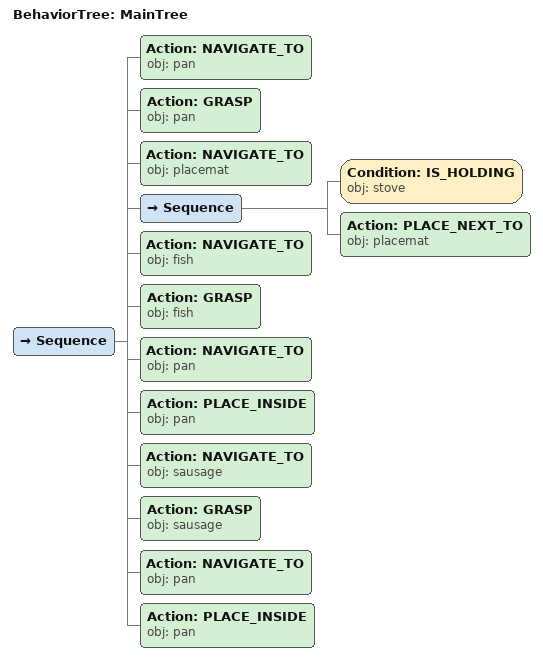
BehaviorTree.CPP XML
<root main_tree_to_execute="MainTree">
  <BehaviorTree ID="MainTree">
    <Sequence>
      <!-- Navigate to pan -->
      <Action ID="NAVIGATE_TO" obj="pan" />
      <!-- Grasp pan -->
      <Action ID="GRASP" obj="pan" />
      <!-- Navigate to placemat -->
      <Action ID="NAVIGATE_TO" obj="placemat" />
      <Sequence>
        <!-- Check stove is holding before PLACE_ON_TOP -->
        <Condition ID="IS_HOLDING" obj="stove" />
        <!-- Place next to placemat -->
        <Action ID="PLACE_NEXT_TO" obj="placemat" />
      </Sequence>

      <!-- Navigate to fish -->
      <Action ID="NAVIGATE_TO" obj="fish" />
      <!-- Grasp fish -->
      <Action ID="GRASP" obj="fish" />
      <!-- Navigate to pan -->
      <Action ID="NAVIGATE_TO" obj="pan" />
      <!-- Place inside pan -->
      <Action ID="PLACE_INSIDE" obj="pan" />
      <!-- Navigate to sausage -->
      <Action ID="NAVIGATE_TO" obj="sausage" />
      <!-- Grasp sausage -->
      <Action ID="GRASP" obj="sausage" />
      <!-- Navigate to pan -->
      <Action ID="NAVIGATE_TO" obj="pan" />
      <!-- Place inside pan -->
      <Action ID="PLACE_INSIDE" obj="pan" />
    </Sequence>
  </BehaviorTree>
</root>
